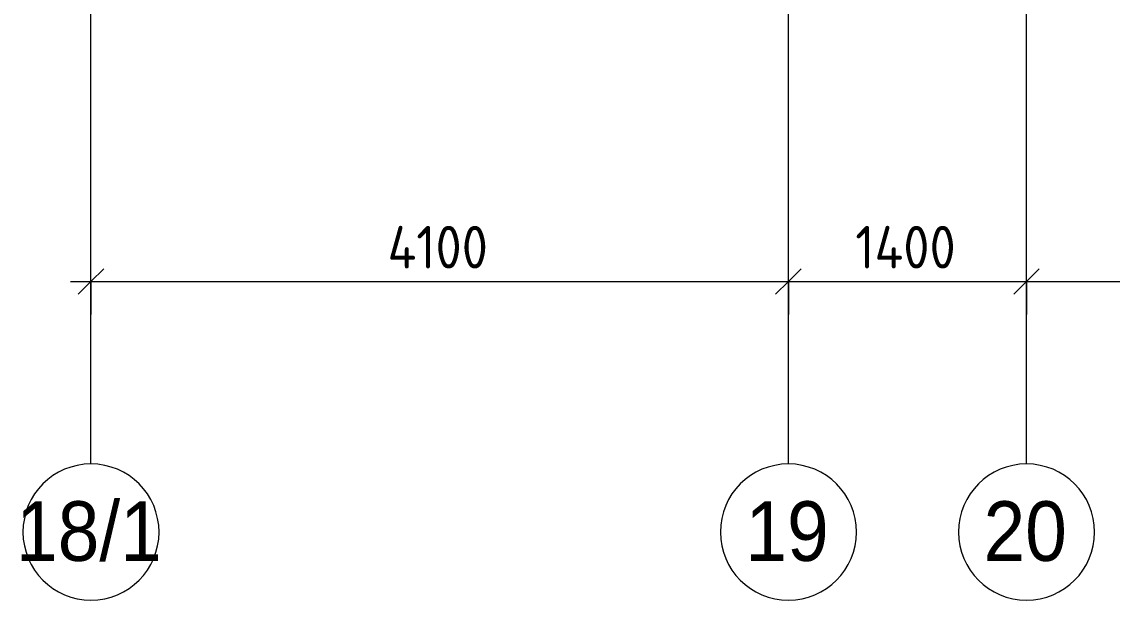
# Model space of a CAD drawing. Header units: millimetres. Extents: x 63432 to 177405, y -1987 to 27578.
# Drawn here: x 66053 to 72464, y 7255 to 10651 of the extents above; entities that cross this region are included whole.
import ezdxf

# ---------------------------------------------------------------- set-up
doc = ezdxf.new("R2010")
doc.units = ezdxf.units.MM
doc.linetypes.add('Осевая', pattern=[3175, 635, -476.25, 1587.5, -476.25])
for name, color, linetype, lineweight in [('A-ANNO-DIMS', 7, 'Continuous', 9), ('A-ANNO-DIMS-100', 7, 'Continuous', 9), ('Оси', 7, 'Continuous', 9), ('Оси-1', 7, 'Continuous', 20), ('Оси-2', 7, 'Осевая', 9)]:
    doc.layers.add(name, color=color, linetype=linetype, lineweight=lineweight)
doc.styles.add('Arial', font='arial.ttf', dxfattribs={"width": 0.9, "height": 350})
doc.styles.add('ISOCPEUR', font='isocpeur.ttf', dxfattribs={"width": 0.9, "height": 250})
doc.dimstyles.new('ISO-2_5_0_9К_БОЛЬШОЙ', dxfattribs={"dimscale": 304.8, "dimtxt": 248.995294, "dimasz": 0.492126, "dimexe": 0.393701, "dimexo": 0.984252, "dimgap": 0, "dimtad": 1, "dimdec": 0, "dimrnd": 10, "dimzin": 0, "dimdsep": 46, "dimtxsty": 'ISOCPEUR', "dimblk1": 'OBLIQUE', "dimblk2": 'OBLIQUE', "dimsah": 1, "dimcen": 0.09, "dimdle": 0.393701, "dimazin": 0, "dimtfac": 1, "dimtdec": 4, "dimtix": 1, "dimtmove": 0, "dimatfit": 3, "dimfxl": 1, "dimtvp": 1, "dimtolj": 1, "dimtzin": 0, "dimarcsym": 2})

# ---------------------------------------------------------------- blocks, each defined once
blk = doc.blocks.new('Ось сетки - D8-29747960-План разверток пом_3_12_ Этаж 3')
at = {"layer": 'Оси-1'}
for start, end in [(360, 180), (180, 360)]:
    blk.add_arc((0, 0), 4, start, end, dxfattribs=at)
blk = doc.blocks.new('DIMBLOCK7-План разверток пом_3_12_ Этаж 3')
at = {"layer": 'A-ANNO-DIMS-100'}
for p, q in [((66460, 8932.3), (66460, 9246.2)), ((70560, 8932.3), (70560, 9246.2)), ((66340, 9126.2), (70560, 9126.2)), ((66460, 9126.2), (66460, 8932.3)), ((70560, 9126.2), (70560, 8932.3))]:
    blk.add_line(p, q, dxfattribs=at)
at = {"layer": 'A-ANNO-DIMS-100', "lineweight": 20}
for p, q in [((66460, 9126.2), (66535, 9201.2)), ((70560, 9126.2), (70635, 9201.2)), ((66460, 9126.2), (66385, 9051.2)), ((70560, 9126.2), (70485, 9051.2))]:
    blk.add_line(p, q, dxfattribs=at)
at = {"layer": 'A-ANNO-DIMS-100', "color": 0, "insert": (68203.5, 9452.8), "char_height": 250, "width": 735.494, "attachment_point": 1, "line_spacing_factor": 1.149209, "style": 'ISOCPEUR'}
blk.add_mtext('4100', dxfattribs=at)
blk = doc.blocks.new('_Oblique')
at = {"color": 0, "linetype": 'ByBlock', "lineweight": -2}
blk.add_line((-0.5, -0.5), (0.5, 0.5), dxfattribs=at)
blk = doc.blocks.new('DIMBLOCK8-План разверток пом_3_12_ Этаж 3')
at = {"layer": 'A-ANNO-DIMS-100'}
for p, q in [((70560, 8932.3), (70560, 9246.2)), ((71960, 8932.3), (71960, 9246.2)), ((70560, 9126.2), (71960, 9126.2)), ((70560, 9126.2), (70560, 8932.3)), ((71960, 9126.2), (71960, 8932.3))]:
    blk.add_line(p, q, dxfattribs=at)
at = {"layer": 'A-ANNO-DIMS-100', "lineweight": 20}
for p, q in [((70560, 9126.2), (70635, 9201.2)), ((71960, 9126.2), (72035, 9201.2)), ((70560, 9126.2), (70485, 9051.2)), ((71960, 9126.2), (71885, 9051.2))]:
    blk.add_line(p, q, dxfattribs=at)
at = {"layer": 'A-ANNO-DIMS-100', "color": 0, "insert": (70953.5, 9452.8), "char_height": 250, "width": 735.494, "attachment_point": 1, "line_spacing_factor": 1.149209, "style": 'ISOCPEUR'}
blk.add_mtext('1400', dxfattribs=at)
blk = doc.blocks.new('DIMBLOCK9-План разверток пом_3_12_ Этаж 3')
at = {"layer": 'A-ANNO-DIMS-100'}
for p, q in [((71960, 8932.3), (71960, 9246.2)), ((74860, 8932.3), (74860, 9246.2)), ((71960, 9126.2), (74860, 9126.2)), ((71960, 9126.2), (71960, 8932.3)), ((74860, 9126.2), (74860, 8932.3))]:
    blk.add_line(p, q, dxfattribs=at)
at = {"layer": 'A-ANNO-DIMS-100', "lineweight": 20}
for p, q in [((71960, 9126.2), (72035, 9201.2)), ((74860, 9126.2), (74935, 9201.2)), ((71960, 9126.2), (71885, 9051.2)), ((74860, 9126.2), (74785, 9051.2))]:
    blk.add_line(p, q, dxfattribs=at)
at = {"layer": 'A-ANNO-DIMS-100', "color": 0, "insert": (73094, 9452.8), "char_height": 250, "width": 758.478, "attachment_point": 1, "line_spacing_factor": 1.149209, "style": 'ISOCPEUR'}
blk.add_mtext('2900', dxfattribs=at)

msp = doc.modelspace()

# ---------------------------------------------------------------- linework, layer by layer
at = {"layer": 'Оси'}
for p, q in [((66460, 8054.5), (66460, 10554.5)), ((70560, 8054.5), (70560, 10554.5)), ((71960, 8054.5), (71960, 10554.5))]:
    msp.add_line(p, q, dxfattribs=at)
at = {"layer": 'Оси-2'}
for p, q in [((66460, 10554.5), (66460, 24898.1)), ((70560, 10554.5), (70560, 24898.1)), ((71960, 10554.5), (71960, 24898.1))]:
    msp.add_line(p, q, dxfattribs=at)

# ---------------------------------------------------------------- block references
at = {"layer": 'Оси-1', "xscale": 99.99999999999993, "yscale": 99.99999999999993, "zscale": 99.99999999999993}
for p in [(66460, 7654.5), (70560, 7654.5), (71960, 7654.5)]:
    msp.add_blockref('Ось сетки - D8-29747960-План разверток пом_3_12_ Этаж 3', p, dxfattribs=at)

# ---------------------------------------------------------------- texts
at = {"layer": 'Оси', "char_height": 350, "attachment_point": 1, "style": 'Arial'}
for s, insert, width in [('18/1', (66019.7, 7835.2), 1060.633), ('19', (70307.4, 7835.2), 606.076), ('20', (71707.4, 7835.2), 606.076)]:
    msp.add_mtext(s, dxfattribs=dict(at, insert=insert, width=width))

# ---------------------------------------------------------------- dimensions: what is measured, and where the dimension line sits
at = {"layer": 'A-ANNO-DIMS'}
for base, p1, p2, override, picture, middle in [((70560, 9126.2), (66460, 9232.3), (70560, 9232.3), {"dimpost": '<>', "dimfxl": 4100}, 'DIMBLOCK7-План разверток пом_3_12_ Этаж 3', (68510, 9251.2)), ((71960, 9126.2), (70560, 9232.3), (71960, 9232.3), {"dimpost": '<>', "dimfxl": 1400}, 'DIMBLOCK8-План разверток пом_3_12_ Этаж 3', (71260, 9251.2)), ((74860, 9126.2), (71960, 9232.3), (74860, 9232.3), {"dimpost": '<>', "dimfxl": 2900}, 'DIMBLOCK9-План разверток пом_3_12_ Этаж 3', (73410, 9251.2))]:
    dim = msp.add_linear_dim(base=base, p1=p1, p2=p2, dimstyle='ISO-2_5_0_9К_БОЛЬШОЙ', override=override, dxfattribs=at)
    dim.commit()
    dim.dimension.update_dxf_attribs({"geometry": picture, "text_midpoint": middle})

doc.saveas('drawing.dxf')
